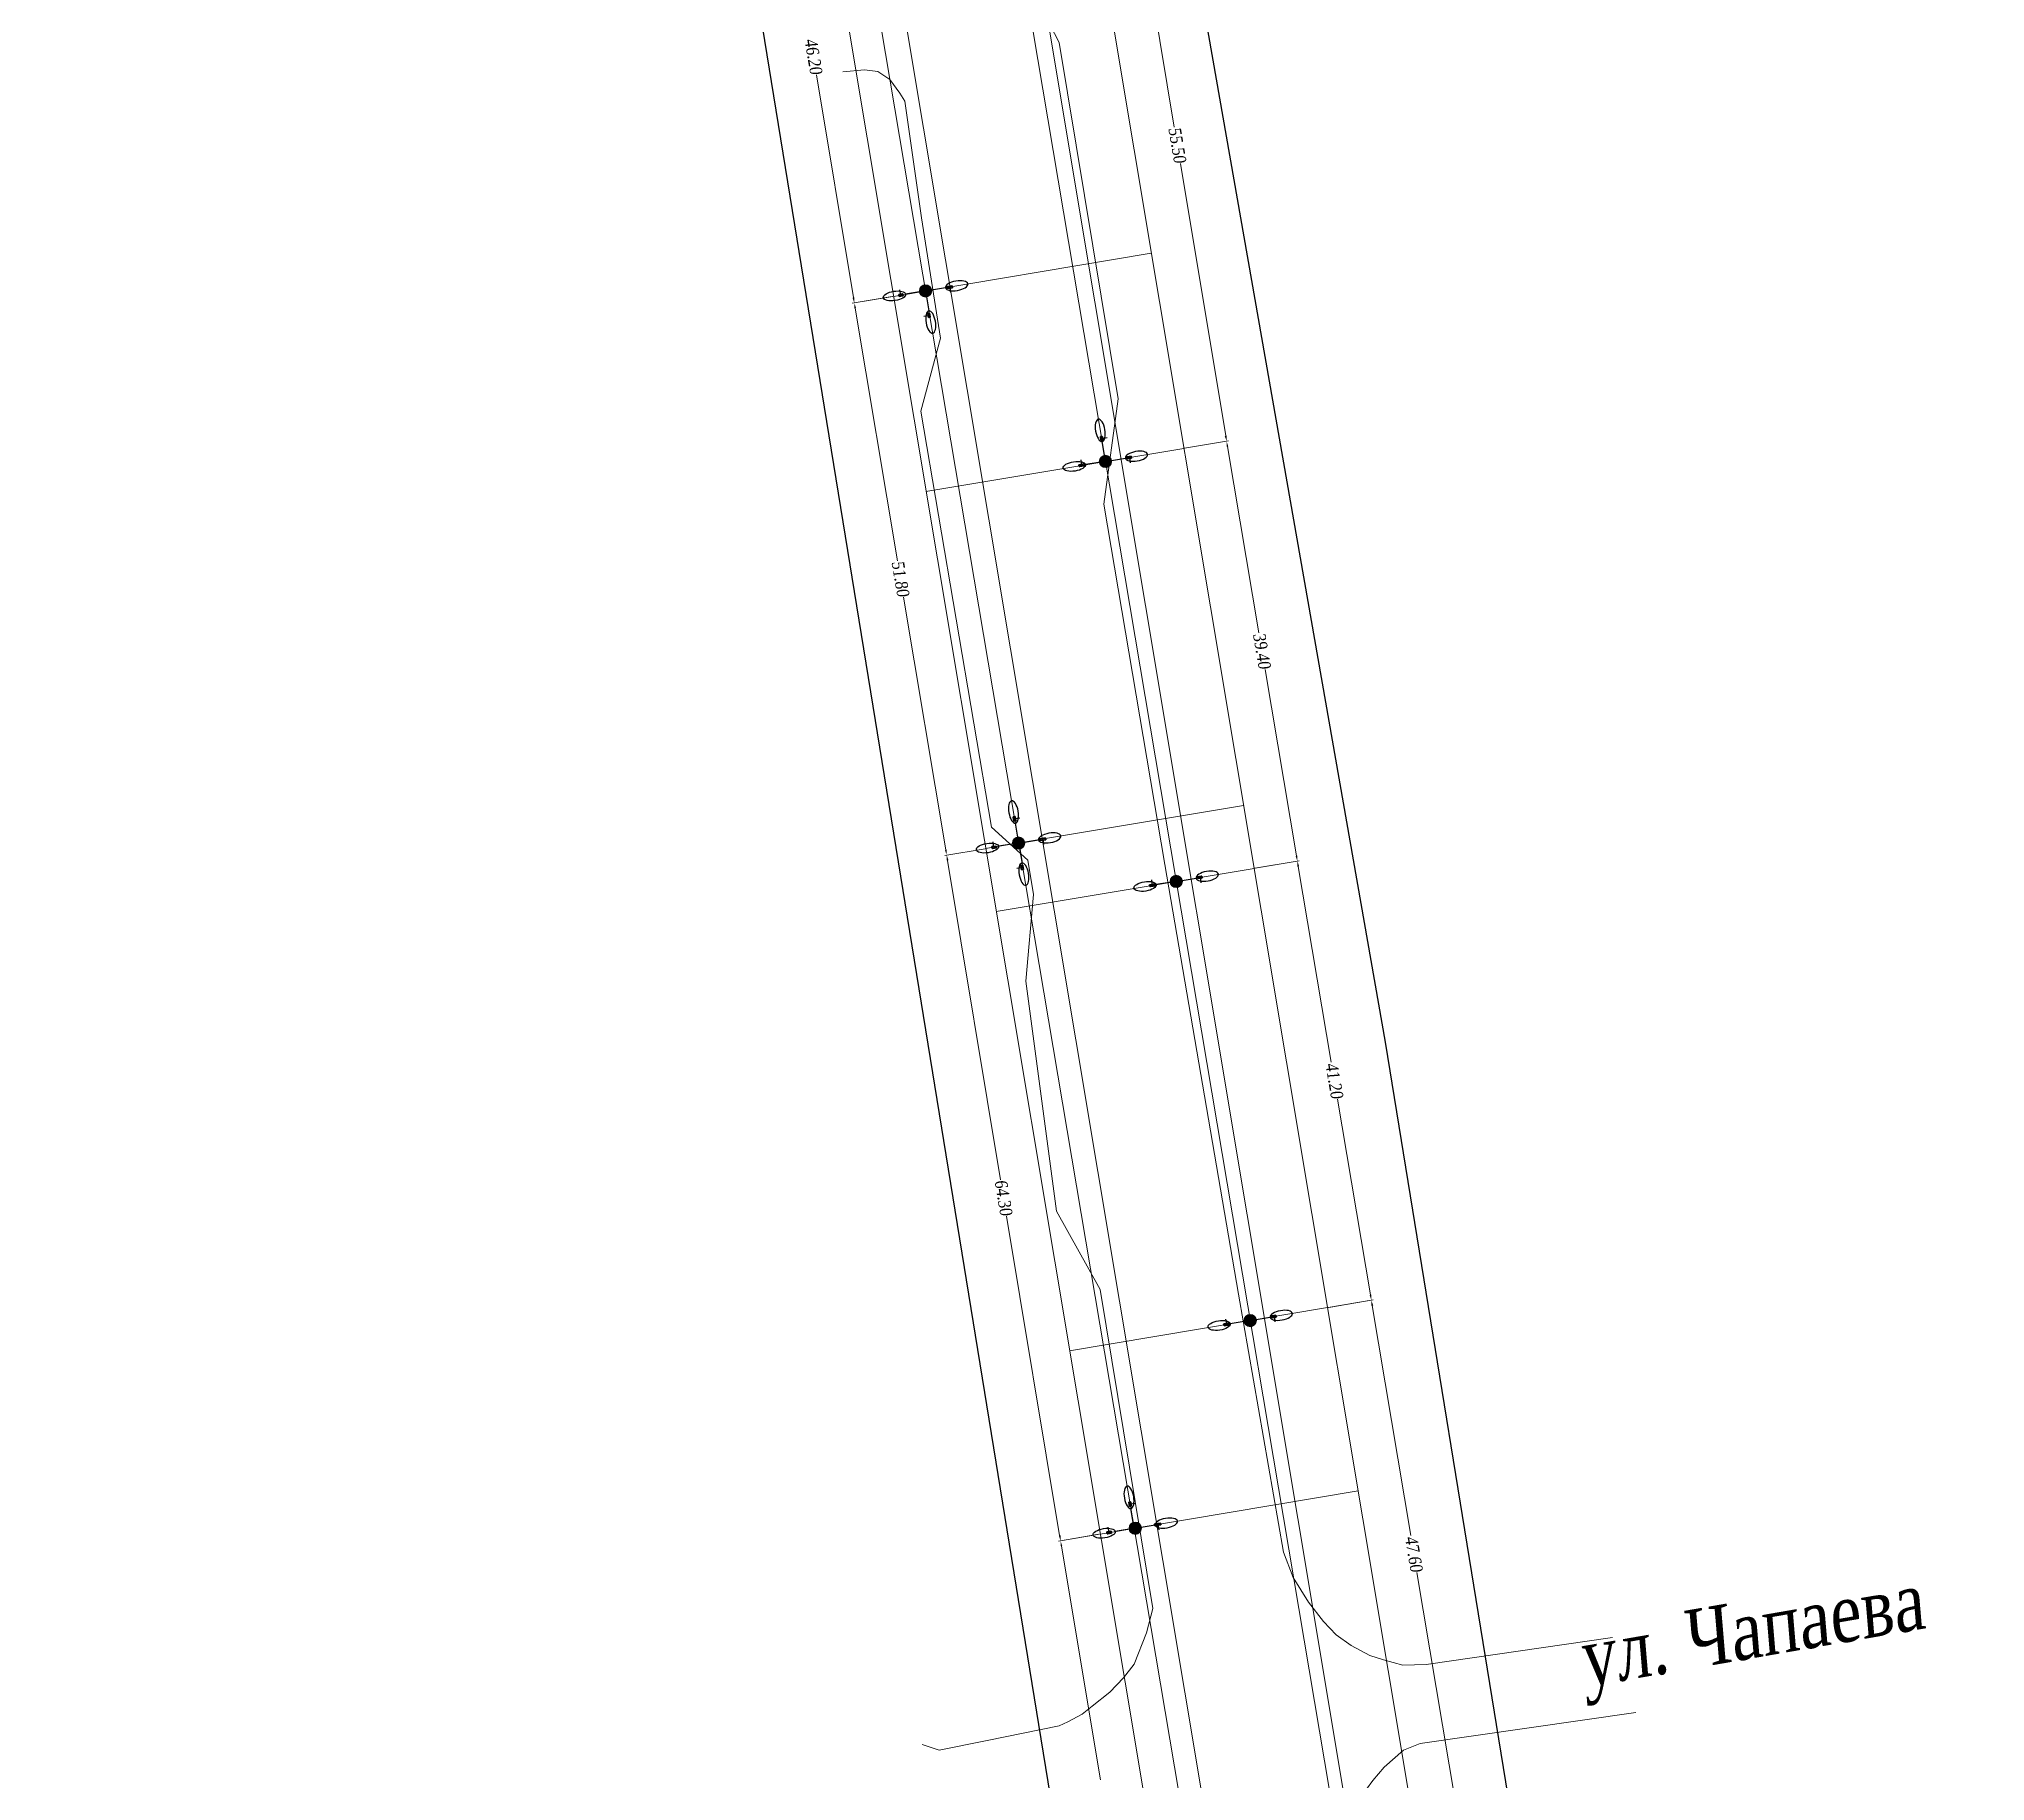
# Model space of a CAD drawing. Extents: x 2474 to 3317, y 1800 to 4862.
# Drawn here: x 2734.6 to 2914.8, y 3420.2 to 3581.3 of the extents above; entities that cross this region are included whole.
import ezdxf

# ---------------------------------------------------------------- set-up
doc = ezdxf.new("R2010")
doc.units = 0
doc.header["$MEASUREMENT"] = 0
for name, color, linetype in [('DLXLUM01', 2, 'Continuous'), ('DLXLUM02', 4, 'Continuous'), ('DLXLUM03', 3, 'Continuous'), ('DLXLUMEX', 2, 'Continuous'), ('DLXSCENE', 7, 'Continuous')]:
    doc.layers.add(name, color=color, linetype=linetype)
doc.layers.add('ОСВЕЩЕНИЕ', color=7, linetype='Continuous', lineweight=15)
doc.layers.add('ситуация', color=7, linetype='Continuous', lineweight=15)
doc.styles.add('стиль2', font='times.ttf', dxfattribs={"width": 0.85, "oblique": 5, "height": 1.15})

# ---------------------------------------------------------------- blocks, each defined once
blk = doc.blocks.new('*U58')
for p, q in [((0.24, 0.12), (-0.27, 0.04)), ((-0.27, 0.04), (0.24, 0.12)), ((-0.23, 0.05), (-0.27, 0.04)), ((-0.27, 0.04), (-0.23, 0.05)), ((-0.27, 0.04), (-0.24, -0.12)), ((-0.24, -0.12), (-0.27, 0.04)), ((0.28, 0.13), (-0.23, 0.05)), ((-0.23, 0.05), (0.28, 0.13)), ((-0.23, 0.05), (-0.21, -0.12)), ((-0.21, -0.12), (-0.23, 0.05)), ((0.24, 0.12), (0.28, 0.13)), ((0.28, 0.13), (0.24, 0.12)), ((0.27, -0.04), (0.24, 0.12)), ((0.24, 0.12), (0.27, -0.04)), ((0.31, -0.04), (0.28, 0.13)), ((0.28, 0.13), (0.31, -0.04)), ((-0.24, -0.12), (0.27, -0.04)), ((0.27, -0.04), (-0.24, -0.12)), ((-0.24, -0.12), (-0.21, -0.12)), ((-0.21, -0.12), (-0.24, -0.12)), ((-0.21, -0.12), (0.31, -0.04)), ((0.31, -0.04), (-0.21, -0.12)), ((0.27, -0.04), (0.31, -0.04)), ((0.31, -0.04), (0.27, -0.04))]:
    blk.add_line(p, q)
at = {"color": 1}
blk.add_line((0.04, 0.01), (0.12, -0.49), dxfattribs=at)
at = {"layer": 'DLXLUMEX', "color": 7}
blk.add_text('1', height=0.1, dxfattribs=at).set_placement((0, 0))
blk = doc.blocks.new('*U59')
for p, q in [((0.12, 0.11), (-0.23, 0.05)), ((-0.23, 0.05), (0.12, 0.11)), ((-0.23, 0.05), (-0.2, -0.12)), ((-0.19, 0.05), (-0.23, 0.05)), ((-0.23, 0.05), (-0.19, 0.05)), ((-0.2, -0.12), (-0.23, 0.05)), ((0.16, 0.11), (-0.19, 0.05)), ((-0.19, 0.05), (0.16, 0.11)), ((-0.19, 0.05), (-0.16, -0.11)), ((-0.16, -0.11), (-0.19, 0.05)), ((0.16, 0.11), (0.12, 0.11)), ((0.12, 0.11), (0.16, 0.11)), ((0.15, -0.06), (0.12, 0.11)), ((0.12, 0.11), (0.15, -0.06)), ((0.19, -0.05), (0.16, 0.11)), ((0.16, 0.11), (0.19, -0.05)), ((-0.2, -0.12), (0.15, -0.06)), ((0.15, -0.06), (-0.2, -0.12)), ((-0.16, -0.11), (-0.2, -0.12)), ((-0.2, -0.12), (-0.16, -0.11)), ((-0.16, -0.11), (0.19, -0.05)), ((0.19, -0.05), (-0.16, -0.11)), ((0.15, -0.06), (0.19, -0.05)), ((0.19, -0.05), (0.15, -0.06))]:
    blk.add_line(p, q)
at = {"color": 1}
blk.add_line((-0.04, -0.01), (-0.12, 0.49), dxfattribs=at)
at = {"layer": 'DLXLUMEX', "color": 7}
blk.add_text('2', height=0.1, dxfattribs=at).set_placement((0, 0))
blk = doc.blocks.new('*U60')
for p, q in [((0.05, 0.23), (-0.12, 0.2)), ((-0.12, 0.2), (0.05, 0.23)), ((-0.11, 0.16), (-0.12, 0.2)), ((-0.12, 0.2), (-0.06, -0.15)), ((-0.12, 0.2), (-0.11, 0.16)), ((-0.06, -0.15), (-0.12, 0.2)), ((0.06, 0.19), (-0.11, 0.16)), ((-0.11, 0.16), (0.06, 0.19)), ((-0.11, 0.16), (-0.06, -0.19)), ((-0.06, -0.19), (-0.11, 0.16)), ((0.06, 0.19), (0.05, 0.23)), ((0.05, 0.23), (0.06, 0.19)), ((0.11, -0.12), (0.05, 0.23)), ((0.05, 0.23), (0.11, -0.12)), ((0.11, -0.16), (0.06, 0.19)), ((0.06, 0.19), (0.11, -0.16)), ((-0.06, -0.15), (0.11, -0.12)), ((0.11, -0.12), (-0.06, -0.15)), ((-0.06, -0.15), (-0.06, -0.19)), ((-0.06, -0.19), (-0.06, -0.15)), ((-0.06, -0.19), (0.11, -0.16)), ((0.11, -0.16), (-0.06, -0.19)), ((0.11, -0.16), (0.11, -0.12)), ((0.11, -0.12), (0.11, -0.16))]:
    blk.add_line(p, q)
at = {"color": 1}
blk.add_line((-0.01, 0.04), (0.49, 0.12), dxfattribs=at)
at = {"layer": 'DLXLUMEX', "color": 7}
blk.add_text('3', height=0.1, dxfattribs=at).set_placement((0, 0))
blk = doc.blocks.new('*U61')
for p, q in [((0.16, 0.11), (-0.19, 0.06)), ((-0.19, 0.06), (0.16, 0.11)), ((-0.19, 0.06), (-0.16, -0.11)), ((-0.15, 0.06), (-0.19, 0.06)), ((-0.16, -0.11), (-0.19, 0.06)), ((-0.19, 0.06), (-0.15, 0.06)), ((0.2, 0.12), (-0.15, 0.06)), ((-0.15, 0.06), (0.2, 0.12)), ((-0.15, 0.06), (-0.12, -0.11)), ((-0.12, -0.11), (-0.15, 0.06)), ((0.16, 0.11), (0.2, 0.12)), ((0.2, 0.12), (0.16, 0.11)), ((0.19, -0.06), (0.16, 0.11)), ((0.16, 0.11), (0.19, -0.06)), ((0.23, -0.05), (0.2, 0.12)), ((0.2, 0.12), (0.23, -0.05)), ((-0.16, -0.11), (0.19, -0.06)), ((0.19, -0.06), (-0.16, -0.11)), ((-0.16, -0.11), (-0.12, -0.11)), ((-0.12, -0.11), (-0.16, -0.11)), ((-0.12, -0.11), (0.23, -0.05)), ((0.23, -0.05), (-0.12, -0.11)), ((0.19, -0.06), (0.23, -0.05)), ((0.23, -0.05), (0.19, -0.06))]:
    blk.add_line(p, q)
at = {"color": 1}
blk.add_line((0.04, 0.01), (0.12, -0.49), dxfattribs=at)
at = {"layer": 'DLXLUMEX', "color": 7}
blk.add_text('2', height=0.1, dxfattribs=at).set_placement((0, 0))
blk = doc.blocks.new('*U62')
for p, q in [((0.24, 0.13), (-0.3, 0.03)), ((-0.3, 0.03), (0.24, 0.13)), ((-0.28, 0.04), (-0.3, 0.03)), ((-0.3, 0.03), (-0.28, 0.04)), ((-0.3, 0.03), (-0.27, -0.13)), ((-0.27, -0.13), (-0.3, 0.03)), ((0.25, 0.13), (-0.28, 0.04)), ((-0.28, 0.04), (0.25, 0.13)), ((-0.28, 0.04), (-0.25, -0.13)), ((-0.25, -0.13), (-0.28, 0.04)), ((0.25, 0.13), (0.24, 0.13)), ((0.24, 0.13), (0.25, 0.13)), ((0.26, -0.04), (0.24, 0.13)), ((0.24, 0.13), (0.26, -0.04)), ((0.28, -0.04), (0.25, 0.13)), ((0.25, 0.13), (0.28, -0.04)), ((-0.27, -0.13), (0.26, -0.04)), ((0.26, -0.04), (-0.27, -0.13)), ((-0.25, -0.13), (-0.27, -0.13)), ((-0.27, -0.13), (-0.25, -0.13)), ((-0.25, -0.13), (0.28, -0.04)), ((0.28, -0.04), (-0.25, -0.13)), ((0.26, -0.04), (0.28, -0.04)), ((0.28, -0.04), (0.26, -0.04))]:
    blk.add_line(p, q)
at = {"color": 1}
blk.add_line((-0.02, 0), (-0.1, 0.49), dxfattribs=at)
at = {"layer": 'DLXLUMEX', "color": 7}
blk.add_text('1', height=0.1, dxfattribs=at).set_placement((0, 0))
blk = doc.blocks.new('*U63')
for p, q in [((0.16, 0.11), (-0.19, 0.06)), ((-0.19, 0.06), (0.16, 0.11)), ((-0.19, 0.06), (-0.16, -0.11)), ((-0.15, 0.06), (-0.19, 0.06)), ((-0.16, -0.11), (-0.19, 0.06)), ((-0.19, 0.06), (-0.15, 0.06)), ((0.2, 0.12), (-0.15, 0.06)), ((-0.15, 0.06), (0.2, 0.12)), ((-0.15, 0.06), (-0.12, -0.11)), ((-0.12, -0.11), (-0.15, 0.06)), ((0.16, 0.11), (0.2, 0.12)), ((0.2, 0.12), (0.16, 0.11)), ((0.19, -0.06), (0.16, 0.11)), ((0.16, 0.11), (0.19, -0.06)), ((0.23, -0.05), (0.2, 0.12)), ((0.2, 0.12), (0.23, -0.05)), ((-0.16, -0.11), (0.19, -0.06)), ((0.19, -0.06), (-0.16, -0.11)), ((-0.16, -0.11), (-0.12, -0.11)), ((-0.12, -0.11), (-0.16, -0.11)), ((-0.12, -0.11), (0.23, -0.05)), ((0.23, -0.05), (-0.12, -0.11)), ((0.19, -0.06), (0.23, -0.05)), ((0.23, -0.05), (0.19, -0.06))]:
    blk.add_line(p, q)
at = {"color": 1}
blk.add_line((0.04, 0.01), (0.12, -0.49), dxfattribs=at)
at = {"layer": 'DLXLUMEX', "color": 7}
blk.add_text('2', height=0.1, dxfattribs=at).set_placement((0, 0))
blk = doc.blocks.new('*U64')
for p, q in [((0.2, 0.12), (-0.31, 0.03)), ((-0.31, 0.03), (0.2, 0.12)), ((-0.27, 0.04), (-0.31, 0.03)), ((-0.31, 0.03), (-0.27, 0.04)), ((-0.31, 0.03), (-0.28, -0.13)), ((-0.28, -0.13), (-0.31, 0.03)), ((0.24, 0.13), (-0.27, 0.04)), ((-0.27, 0.04), (0.24, 0.13)), ((-0.27, 0.04), (-0.24, -0.13)), ((-0.24, -0.13), (-0.27, 0.04)), ((0.24, 0.13), (0.2, 0.12)), ((0.2, 0.12), (0.24, 0.13)), ((0.23, -0.05), (0.2, 0.12)), ((0.2, 0.12), (0.23, -0.05)), ((0.27, -0.04), (0.24, 0.13)), ((0.24, 0.13), (0.27, -0.04)), ((-0.28, -0.13), (0.23, -0.05)), ((0.23, -0.05), (-0.28, -0.13)), ((-0.24, -0.13), (-0.28, -0.13)), ((-0.28, -0.13), (-0.24, -0.13)), ((-0.24, -0.13), (0.27, -0.04)), ((0.27, -0.04), (-0.24, -0.13)), ((0.23, -0.05), (0.27, -0.04)), ((0.27, -0.04), (0.23, -0.05))]:
    blk.add_line(p, q)
at = {"color": 1}
blk.add_line((-0.04, -0.01), (-0.12, 0.49), dxfattribs=at)
at = {"layer": 'DLXLUMEX', "color": 7}
blk.add_text('1', height=0.1, dxfattribs=at).set_placement((0, 0))
blk = doc.blocks.new('*U65')
for p, q in [((0.24, 0.12), (-0.27, 0.04)), ((-0.27, 0.04), (0.24, 0.12)), ((-0.23, 0.05), (-0.27, 0.04)), ((-0.27, 0.04), (-0.23, 0.05)), ((-0.27, 0.04), (-0.24, -0.12)), ((-0.24, -0.12), (-0.27, 0.04)), ((0.28, 0.13), (-0.23, 0.05)), ((-0.23, 0.05), (0.28, 0.13)), ((-0.23, 0.05), (-0.21, -0.12)), ((-0.21, -0.12), (-0.23, 0.05)), ((0.24, 0.12), (0.28, 0.13)), ((0.28, 0.13), (0.24, 0.12)), ((0.27, -0.04), (0.24, 0.12)), ((0.24, 0.12), (0.27, -0.04)), ((0.31, -0.04), (0.28, 0.13)), ((0.28, 0.13), (0.31, -0.04)), ((-0.24, -0.12), (0.27, -0.04)), ((0.27, -0.04), (-0.24, -0.12)), ((-0.24, -0.12), (-0.21, -0.12)), ((-0.21, -0.12), (-0.24, -0.12)), ((-0.21, -0.12), (0.31, -0.04)), ((0.31, -0.04), (-0.21, -0.12)), ((0.27, -0.04), (0.31, -0.04)), ((0.31, -0.04), (0.27, -0.04))]:
    blk.add_line(p, q)
at = {"color": 1}
blk.add_line((0.04, 0.01), (0.12, -0.49), dxfattribs=at)
at = {"layer": 'DLXLUMEX', "color": 7}
blk.add_text('1', height=0.1, dxfattribs=at).set_placement((0, 0))
blk = doc.blocks.new('*U66')
for p, q in [((0.12, 0.11), (-0.23, 0.05)), ((-0.23, 0.05), (0.12, 0.11)), ((-0.23, 0.05), (-0.2, -0.12)), ((-0.19, 0.05), (-0.23, 0.05)), ((-0.23, 0.05), (-0.19, 0.05)), ((-0.2, -0.12), (-0.23, 0.05)), ((0.16, 0.11), (-0.19, 0.05)), ((-0.19, 0.05), (0.16, 0.11)), ((-0.19, 0.05), (-0.16, -0.11)), ((-0.16, -0.11), (-0.19, 0.05)), ((0.16, 0.11), (0.12, 0.11)), ((0.12, 0.11), (0.16, 0.11)), ((0.15, -0.06), (0.12, 0.11)), ((0.12, 0.11), (0.15, -0.06)), ((0.19, -0.05), (0.16, 0.11)), ((0.16, 0.11), (0.19, -0.05)), ((-0.2, -0.12), (0.15, -0.06)), ((0.15, -0.06), (-0.2, -0.12)), ((-0.16, -0.11), (-0.2, -0.12)), ((-0.2, -0.12), (-0.16, -0.11)), ((-0.16, -0.11), (0.19, -0.05)), ((0.19, -0.05), (-0.16, -0.11)), ((0.15, -0.06), (0.19, -0.05)), ((0.19, -0.05), (0.15, -0.06))]:
    blk.add_line(p, q)
at = {"color": 1}
blk.add_line((-0.04, -0.01), (-0.12, 0.49), dxfattribs=at)
at = {"layer": 'DLXLUMEX', "color": 7}
blk.add_text('2', height=0.1, dxfattribs=at).set_placement((0, 0))
blk = doc.blocks.new('*U68')
for p, q in [((0.05, 0.23), (-0.12, 0.2)), ((-0.12, 0.2), (0.05, 0.23)), ((-0.11, 0.16), (-0.12, 0.2)), ((-0.12, 0.2), (-0.06, -0.15)), ((-0.12, 0.2), (-0.11, 0.16)), ((-0.06, -0.15), (-0.12, 0.2)), ((0.06, 0.19), (-0.11, 0.16)), ((-0.11, 0.16), (0.06, 0.19)), ((-0.11, 0.16), (-0.06, -0.19)), ((-0.06, -0.19), (-0.11, 0.16)), ((0.06, 0.19), (0.05, 0.23)), ((0.11, -0.12), (0.05, 0.23)), ((0.05, 0.23), (0.06, 0.19)), ((0.05, 0.23), (0.11, -0.12)), ((0.11, -0.16), (0.06, 0.19)), ((0.06, 0.19), (0.11, -0.16)), ((-0.06, -0.15), (0.11, -0.12)), ((0.11, -0.12), (-0.06, -0.15)), ((-0.06, -0.15), (-0.06, -0.19)), ((-0.06, -0.19), (-0.06, -0.15)), ((-0.06, -0.19), (0.11, -0.16)), ((0.11, -0.16), (-0.06, -0.19)), ((0.11, -0.16), (0.11, -0.12)), ((0.11, -0.12), (0.11, -0.16))]:
    blk.add_line(p, q)
at = {"color": 1}
blk.add_line((-0.01, 0.04), (0.49, 0.12), dxfattribs=at)
at = {"layer": 'DLXLUMEX', "color": 7}
blk.add_text('3', height=0.1, dxfattribs=at).set_placement((0, 0))
blk = doc.blocks.new('*U69')
for p, q in [((0.06, 0.19), (-0.11, 0.16)), ((-0.11, 0.16), (0.06, 0.19)), ((-0.11, 0.16), (-0.06, -0.19)), ((-0.06, -0.19), (-0.11, 0.16)), ((-0.11, 0.16), (-0.11, 0.12)), ((-0.11, 0.12), (-0.11, 0.16)), ((0.06, 0.15), (-0.11, 0.12)), ((-0.11, 0.12), (0.06, 0.15)), ((-0.11, 0.12), (-0.05, -0.23)), ((-0.05, -0.23), (-0.11, 0.12)), ((0.11, -0.16), (0.06, 0.19)), ((0.06, 0.15), (0.06, 0.19)), ((0.06, 0.19), (0.11, -0.16)), ((0.06, 0.19), (0.06, 0.15)), ((0.12, -0.2), (0.06, 0.15)), ((0.06, 0.15), (0.12, -0.2)), ((-0.06, -0.19), (0.11, -0.16)), ((0.11, -0.16), (-0.06, -0.19)), ((-0.06, -0.19), (-0.05, -0.23)), ((-0.05, -0.23), (-0.06, -0.19)), ((-0.05, -0.23), (0.12, -0.2)), ((0.12, -0.2), (-0.05, -0.23)), ((0.11, -0.16), (0.12, -0.2)), ((0.12, -0.2), (0.11, -0.16))]:
    blk.add_line(p, q)
at = {"color": 1}
blk.add_line((0.01, -0.04), (-0.49, -0.12), dxfattribs=at)
at = {"layer": 'DLXLUMEX', "color": 7}
blk.add_text('3', height=0.1, dxfattribs=at).set_placement((0, 0))
blk = doc.blocks.new('*U70')
for p, q in [((0.16, 0.11), (-0.19, 0.06)), ((-0.19, 0.06), (0.16, 0.11)), ((-0.19, 0.06), (-0.16, -0.11)), ((-0.15, 0.06), (-0.19, 0.06)), ((-0.16, -0.11), (-0.19, 0.06)), ((-0.19, 0.06), (-0.15, 0.06)), ((0.2, 0.12), (-0.15, 0.06)), ((-0.15, 0.06), (0.2, 0.12)), ((-0.15, 0.06), (-0.12, -0.11)), ((-0.12, -0.11), (-0.15, 0.06)), ((0.16, 0.11), (0.2, 0.12)), ((0.2, 0.12), (0.16, 0.11)), ((0.19, -0.06), (0.16, 0.11)), ((0.16, 0.11), (0.19, -0.06)), ((0.23, -0.05), (0.2, 0.12)), ((0.2, 0.12), (0.23, -0.05)), ((-0.16, -0.11), (0.19, -0.06)), ((0.19, -0.06), (-0.16, -0.11)), ((-0.16, -0.11), (-0.12, -0.11)), ((-0.12, -0.11), (-0.16, -0.11)), ((-0.12, -0.11), (0.23, -0.05)), ((0.23, -0.05), (-0.12, -0.11)), ((0.19, -0.06), (0.23, -0.05)), ((0.23, -0.05), (0.19, -0.06))]:
    blk.add_line(p, q)
at = {"color": 1}
blk.add_line((0.04, 0.01), (0.12, -0.49), dxfattribs=at)
at = {"layer": 'DLXLUMEX', "color": 7}
blk.add_text('2', height=0.1, dxfattribs=at).set_placement((0, 0))
blk = doc.blocks.new('*U71')
for p, q in [((0.2, 0.12), (-0.31, 0.03)), ((-0.31, 0.03), (0.2, 0.12)), ((-0.27, 0.04), (-0.31, 0.03)), ((-0.31, 0.03), (-0.27, 0.04)), ((-0.31, 0.03), (-0.28, -0.13)), ((-0.28, -0.13), (-0.31, 0.03)), ((0.24, 0.13), (-0.27, 0.04)), ((-0.27, 0.04), (0.24, 0.13)), ((-0.27, 0.04), (-0.24, -0.13)), ((-0.24, -0.13), (-0.27, 0.04)), ((0.24, 0.13), (0.2, 0.12)), ((0.2, 0.12), (0.24, 0.13)), ((0.23, -0.05), (0.2, 0.12)), ((0.2, 0.12), (0.23, -0.05)), ((0.27, -0.04), (0.24, 0.13)), ((0.24, 0.13), (0.27, -0.04)), ((-0.28, -0.13), (0.23, -0.05)), ((0.23, -0.05), (-0.28, -0.13)), ((-0.24, -0.13), (-0.28, -0.13)), ((-0.28, -0.13), (-0.24, -0.13)), ((-0.24, -0.13), (0.27, -0.04)), ((0.27, -0.04), (-0.24, -0.13)), ((0.23, -0.05), (0.27, -0.04)), ((0.27, -0.04), (0.23, -0.05))]:
    blk.add_line(p, q)
at = {"color": 1}
blk.add_line((-0.04, -0.01), (-0.12, 0.49), dxfattribs=at)
at = {"layer": 'DLXLUMEX', "color": 7}
blk.add_text('1', height=0.1, dxfattribs=at).set_placement((0, 0))
blk = doc.blocks.new('*U72')
for p, q in [((0.05, 0.23), (-0.12, 0.2)), ((-0.12, 0.2), (0.05, 0.23)), ((-0.11, 0.16), (-0.12, 0.2)), ((-0.12, 0.2), (-0.06, -0.15)), ((-0.12, 0.2), (-0.11, 0.16)), ((-0.06, -0.15), (-0.12, 0.2)), ((0.06, 0.19), (-0.11, 0.16)), ((-0.11, 0.16), (0.06, 0.19)), ((-0.11, 0.16), (-0.06, -0.19)), ((-0.06, -0.19), (-0.11, 0.16)), ((0.06, 0.19), (0.05, 0.23)), ((0.1, -0.13), (0.05, 0.23)), ((0.05, 0.23), (0.06, 0.19)), ((0.05, 0.23), (0.1, -0.13)), ((0.11, -0.16), (0.06, 0.19)), ((0.06, 0.19), (0.11, -0.16)), ((-0.06, -0.15), (0.1, -0.13)), ((0.1, -0.13), (-0.06, -0.15)), ((-0.06, -0.15), (-0.06, -0.19)), ((-0.06, -0.19), (-0.06, -0.15)), ((-0.06, -0.19), (0.11, -0.16)), ((0.11, -0.16), (-0.06, -0.19)), ((0.11, -0.16), (0.1, -0.13)), ((0.1, -0.13), (0.11, -0.16))]:
    blk.add_line(p, q)
at = {"color": 1}
blk.add_line((-0.01, 0.04), (0.49, 0.11), dxfattribs=at)
at = {"layer": 'DLXLUMEX', "color": 7}
blk.add_text('3', height=0.1, dxfattribs=at).set_placement((0, 0))
blk = doc.blocks.new('*U73')
for p, q in [((0.24, 0.12), (-0.27, 0.04)), ((-0.27, 0.04), (0.24, 0.12)), ((-0.23, 0.05), (-0.27, 0.04)), ((-0.27, 0.04), (-0.23, 0.05)), ((-0.27, 0.04), (-0.24, -0.12)), ((-0.24, -0.12), (-0.27, 0.04)), ((0.28, 0.13), (-0.23, 0.05)), ((-0.23, 0.05), (0.28, 0.13)), ((-0.23, 0.05), (-0.21, -0.12)), ((-0.21, -0.12), (-0.23, 0.05)), ((0.24, 0.12), (0.28, 0.13)), ((0.28, 0.13), (0.24, 0.12)), ((0.27, -0.04), (0.24, 0.12)), ((0.24, 0.12), (0.27, -0.04)), ((0.31, -0.04), (0.28, 0.13)), ((0.28, 0.13), (0.31, -0.04)), ((-0.24, -0.12), (0.27, -0.04)), ((0.27, -0.04), (-0.24, -0.12)), ((-0.24, -0.12), (-0.21, -0.12)), ((-0.21, -0.12), (-0.24, -0.12)), ((-0.21, -0.12), (0.31, -0.04)), ((0.31, -0.04), (-0.21, -0.12)), ((0.27, -0.04), (0.31, -0.04)), ((0.31, -0.04), (0.27, -0.04))]:
    blk.add_line(p, q)
at = {"color": 1}
blk.add_line((0.04, 0.01), (0.12, -0.49), dxfattribs=at)
at = {"layer": 'DLXLUMEX', "color": 7}
blk.add_text('1', height=0.1, dxfattribs=at).set_placement((0, 0))
blk = doc.blocks.new('*U74')
for p, q in [((0.12, 0.11), (-0.23, 0.05)), ((-0.23, 0.05), (0.12, 0.11)), ((-0.23, 0.05), (-0.2, -0.12)), ((-0.19, 0.05), (-0.23, 0.05)), ((-0.23, 0.05), (-0.19, 0.05)), ((-0.2, -0.12), (-0.23, 0.05)), ((0.16, 0.11), (-0.19, 0.05)), ((-0.19, 0.05), (0.16, 0.11)), ((-0.19, 0.05), (-0.16, -0.11)), ((-0.16, -0.11), (-0.19, 0.05)), ((0.16, 0.11), (0.12, 0.11)), ((0.12, 0.11), (0.16, 0.11)), ((0.15, -0.06), (0.12, 0.11)), ((0.12, 0.11), (0.15, -0.06)), ((0.19, -0.05), (0.16, 0.11)), ((0.16, 0.11), (0.19, -0.05)), ((-0.2, -0.12), (0.15, -0.06)), ((0.15, -0.06), (-0.2, -0.12)), ((-0.16, -0.11), (-0.2, -0.12)), ((-0.2, -0.12), (-0.16, -0.11)), ((-0.16, -0.11), (0.19, -0.05)), ((0.19, -0.05), (-0.16, -0.11)), ((0.15, -0.06), (0.19, -0.05)), ((0.19, -0.05), (0.15, -0.06))]:
    blk.add_line(p, q)
at = {"color": 1}
blk.add_line((-0.04, -0.01), (-0.12, 0.49), dxfattribs=at)
at = {"layer": 'DLXLUMEX', "color": 7}
blk.add_text('2', height=0.1, dxfattribs=at).set_placement((0, 0))
blk = doc.blocks.new('*U75')
for p, q in [((0.06, 0.19), (-0.11, 0.16)), ((-0.11, 0.16), (0.06, 0.19)), ((-0.11, 0.16), (-0.06, -0.19)), ((-0.06, -0.19), (-0.11, 0.16)), ((-0.11, 0.16), (-0.11, 0.12)), ((-0.11, 0.12), (-0.11, 0.16)), ((0.06, 0.15), (-0.11, 0.12)), ((-0.11, 0.12), (0.06, 0.15)), ((-0.11, 0.12), (-0.05, -0.23)), ((-0.05, -0.23), (-0.11, 0.12)), ((0.11, -0.16), (0.06, 0.19)), ((0.06, 0.15), (0.06, 0.19)), ((0.06, 0.19), (0.11, -0.16)), ((0.06, 0.19), (0.06, 0.15)), ((0.12, -0.2), (0.06, 0.15)), ((0.06, 0.15), (0.12, -0.2)), ((-0.06, -0.19), (0.11, -0.16)), ((0.11, -0.16), (-0.06, -0.19)), ((-0.06, -0.19), (-0.05, -0.23)), ((-0.05, -0.23), (-0.06, -0.19)), ((-0.05, -0.23), (0.12, -0.2)), ((0.12, -0.2), (-0.05, -0.23)), ((0.11, -0.16), (0.12, -0.2)), ((0.12, -0.2), (0.11, -0.16))]:
    blk.add_line(p, q)
at = {"color": 1}
blk.add_line((0.01, -0.04), (-0.49, -0.12), dxfattribs=at)
at = {"layer": 'DLXLUMEX', "color": 7}
blk.add_text('3', height=0.1, dxfattribs=at).set_placement((0, 0))
blk = doc.blocks.new('*U218')
for p, q in [((2737.83, 3974.08), (2815.85, 3494.78)), ((2859.28, 3488.5), (2774.77, 3969.76)), ((2815.85, 3494.78), (2900.78, 2973.1)), ((2956.76, 2889.13), (2859.28, 3488.5))]:
    blk.add_line(p, q)

msp = doc.modelspace()

# ---------------------------------------------------------------- hatches: boundary and pattern name
at = {"layer": 'ОСВЕЩЕНИЕ', "linetype": 'Continuous', "lineweight": 18}
h = msp.add_hatch(color=7, dxfattribs=at)
edge = h.paths.add_edge_path()
edge.add_arc((2816.7, 3558.01), 0.572, 0, 360)
h = msp.add_hatch(color=7, dxfattribs=at)
edge = h.paths.add_edge_path()
edge.add_arc((2833.35, 3542.24), 0.572, 0, 360)
h = msp.add_hatch(color=7, dxfattribs=at)
edge = h.paths.add_edge_path()
edge.add_arc((2825.31, 3506.93), 0.572, 0, 360)
h = msp.add_hatch(color=7, dxfattribs=at)
edge = h.paths.add_edge_path()
edge.add_arc((2839.9, 3503.38), 0.572, 0, 360)
h = msp.add_hatch(color=7, dxfattribs=at)
edge = h.paths.add_edge_path()
edge.add_arc((2846.75, 3462.76), 0.572, 0, 360)
h = msp.add_hatch(color=7, dxfattribs=at)
edge = h.paths.add_edge_path()
edge.add_arc((2836.11, 3443.54), 0.572, 0, 360)

# ---------------------------------------------------------------- linework, layer by layer
at = {"layer": 'ОСВЕЩЕНИЕ', "color": 1, "linetype": 'Continuous'}
for p, q in [((2909.49, 3090.9), (2759.83, 3978.08)), ((2893.6, 3102.14), (2746.22, 3975.81))]:
    msp.add_line(p, q, dxfattribs=at)
at = {"layer": 'ОСВЕЩЕНИЕ', "color": 7, "linetype": 'Continuous', "lineweight": 18}
for centre in [(2816.7, 3558.01), (2816.7, 3558.01), (2833.35, 3542.24), (2833.35, 3542.24), (2825.31, 3506.93), (2825.31, 3506.93), (2839.9, 3503.38), (2839.9, 3503.38), (2846.75, 3462.76), (2846.75, 3462.76), (2836.11, 3443.54), (2836.11, 3443.54)]:
    msp.add_circle(centre, 0.572, dxfattribs=at)
at = {"layer": 'ситуация', "color": 4}
for p, q in [((3098.64, 1851.95), (2595.93, 4861.51)), ((3098.64, 1851.95), (2595.93, 4861.51)), ((3104.02, 1851.95), (2601.35, 4861.27)), ((3115.86, 1859.76), (2614.6, 4860.67)), ((3115.86, 1859.76), (2614.6, 4860.67)), ((3123.17, 1851.95), (2620.65, 4860.4)), ((3123.17, 1851.95), (2620.65, 4860.4)), ((2813.72, 3557.51), (2837.59, 3561.5)), ((2816.74, 3539.46), (2840.61, 3543.45)), ((2822.26, 3506.42), (2846.13, 3510.41)), ((2823.23, 3500.6), (2847.1, 3504.59)), ((2830.02, 3459.96), (2853.89, 3463.95)), ((2832.87, 3443), (2856.74, 3446.99))]:
    msp.add_line(p, q, dxfattribs=at)
at = {"layer": 'ситуация'}
for p, q in [((2835.52, 3598.36), (2839.72, 3573.16)), ((2810.02, 3557.4), (2806.61, 3578)), ((2844.48, 3544.6), (2840.28, 3569.8)), ((2813.66, 3557.5), (2809.92, 3556.88)), ((2813.6, 3557.49), (2809.92, 3556.88)), ((2810.18, 3556.41), (2814.1, 3533.04)), ((2840.67, 3543.46), (2844.74, 3544.15)), ((2840.67, 3543.46), (2844.74, 3544.14)), ((2844.64, 3543.62), (2847.55, 3526.38)), ((2818.58, 3506.31), (2814.66, 3529.68)), ((2851.03, 3505.76), (2848.12, 3523)), ((2822.22, 3506.41), (2818.48, 3505.79)), ((2822.22, 3506.41), (2818.48, 3505.79)), ((2818.74, 3505.33), (2823.64, 3475.79)), ((2847.16, 3504.6), (2851.29, 3505.29)), ((2847.22, 3504.61), (2851.29, 3505.29)), ((2851.19, 3504.77), (2854.25, 3486.65)), ((2857.88, 3465.13), (2854.82, 3483.25)), ((2829.11, 3442.88), (2824.2, 3472.42)), ((2853.95, 3463.96), (2858.14, 3464.66)), ((2854.01, 3463.97), (2858.14, 3464.67)), ((2858.04, 3464.14), (2861.61, 3442.86)), ((2832.81, 3442.99), (2829.01, 3442.36)), ((2832.75, 3442.98), (2829.01, 3442.36)), ((2829.27, 3441.89), (2832.88, 3420.27)), ((2865.74, 3418.18), (2862.18, 3439.46))]:
    msp.add_line(p, q, dxfattribs=at)
at = {"layer": 'ситуация', "linetype": 'Continuous', "lineweight": 18}
for p, q in [((2824.41, 3590.05), (2829.06, 3581)), ((2829.06, 3581), (2834.53, 3548.04)), ((2809.03, 3578.29), (2811.04, 3578.46)), ((2811.04, 3578.46), (2812.27, 3578.3)), ((2812.27, 3578.3), (2813.38, 3577.56)), ((2813.38, 3577.56), (2814.32, 3576.32)), ((2814.32, 3576.32), (2814.79, 3575.57)), ((2814.79, 3575.57), (2816.32, 3564.77)), ((2816.32, 3564.77), (2818.07, 3553.64)), ((2818.07, 3553.64), (2816.26, 3546.89)), ((2816.26, 3546.89), (2822.79, 3508.41)), ((2834.53, 3548.04), (2833.21, 3538.27)), ((2833.21, 3538.27), (2838.84, 3504.96)), ((2822.79, 3508.41), (2826.15, 3505.35)), ((2826.15, 3505.35), (2826.69, 3502.16)), ((2838.84, 3504.96), (2845.66, 3465.19)), ((2826.69, 3502.16), (2825.98, 3494.14)), ((2825.98, 3494.14), (2828.81, 3472.89)), ((2828.81, 3472.89), (2832.85, 3465.62)), ((2832.85, 3465.62), (2837.74, 3436.11)), ((2845.66, 3465.19), (2849.83, 3441.34)), ((2849.83, 3441.34), (2850.72, 3438.98)), ((2850.72, 3438.98), (2852.15, 3436.7)), ((2852.15, 3436.7), (2853.54, 3434.91)), ((2837.74, 3436.11), (2837.15, 3433.86)), ((2853.54, 3434.91), (2854.7, 3433.68)), ((2837.15, 3433.86), (2836.01, 3430.97)), ((2854.7, 3433.68), (2856.09, 3432.68)), ((2863.02, 3430.95), (2880.27, 3433.45)), ((2856.09, 3432.68), (2857.83, 3431.78)), ((2857.83, 3431.78), (2859.07, 3431.38)), ((2859.07, 3431.38), (2860.87, 3430.87)), ((2835.01, 3429.69), (2833.75, 3428.39)), ((2836.01, 3430.97), (2835.01, 3429.69)), ((2860.87, 3430.87), (2863.02, 3430.95)), ((2833.75, 3428.39), (2832.11, 3427.08)), ((2831.2, 3426.35), (2829.88, 3425.63)), ((2832.11, 3427.08), (2831.2, 3426.35)), ((2882.43, 3426.51), (2862.47, 3423.64)), ((2829.06, 3425.25), (2822.41, 3423.92)), ((2829.88, 3425.63), (2829.06, 3425.25)), ((2817.97, 3423.02), (2816.38, 3423.53)), ((2822.41, 3423.92), (2817.97, 3423.02)), ((2860.92, 3423.02), (2859.13, 3421.45)), ((2862.47, 3423.64), (2860.92, 3423.02)), ((2859.13, 3421.45), (2858.08, 3420.19)), ((2858.08, 3420.19), (2856.93, 3418.59))]:
    msp.add_line(p, q, dxfattribs=at)
at = {"layer": 'ситуация', "color": 0, "lineweight": 25}
for p, q in [((2816.7, 3558.01), (2814.85, 3557.71)), ((2816.7, 3558.01), (2818.55, 3558.32)), ((2816.7, 3558.01), (2817.01, 3556.16)), ((2833.36, 3542.24), (2833.05, 3544.09)), ((2833.35, 3542.24), (2831.49, 3541.94)), ((2833.35, 3542.24), (2835.2, 3542.55)), ((2825.32, 3506.93), (2825.01, 3508.78)), ((2825.31, 3506.93), (2823.46, 3506.63)), ((2825.31, 3506.93), (2827.16, 3507.24)), ((2825.32, 3506.93), (2825.63, 3505.08)), ((2839.9, 3503.38), (2838.04, 3503.09)), ((2839.9, 3503.38), (2841.74, 3503.69)), ((2846.75, 3462.76), (2844.9, 3462.46)), ((2846.75, 3462.76), (2848.6, 3463.07)), ((2836.01, 3443.53), (2835.7, 3445.38)), ((2836.11, 3443.54), (2837.96, 3443.85)), ((2836.11, 3443.54), (2834.26, 3443.25))]:
    msp.add_line(p, q, dxfattribs=at)
for centre in [(2813.82, 3557.55), (2830.47, 3541.78), (2822.43, 3506.47), (2837.02, 3502.92), (2843.87, 3462.3), (2833.23, 3443.08)]:
    msp.add_ellipse(centre, major_axis=(-1.03, -0.16), ratio=0.418921, dxfattribs=at)
at = {"layer": 'ситуация', "color": 0, "lineweight": 25, "extrusion": (0, 0, -1)}
for centre, major_axis in [((2819.58, 3558.49), (1.03, 0.18)), ((2817.18, 3555.13), (0.18, -1.03)), ((2832.87, 3545.11), (-0.18, 1.03)), ((2836.22, 3542.72), (1.03, 0.18)), ((2824.84, 3509.81), (-0.18, 1.03)), ((2828.19, 3507.41), (1.03, 0.18)), ((2825.8, 3504.06), (0.18, -1.03)), ((2842.77, 3503.87), (1.03, 0.18)), ((2849.62, 3463.24), (1.03, 0.18)), ((2835.53, 3446.4), (-0.18, 1.03)), ((2838.98, 3444.02), (1.03, 0.18))]:
    msp.add_ellipse(centre, major_axis=major_axis, ratio=0.418921, dxfattribs=at)
at = {"layer": 'ситуация'}
for points in [[(2810.1, 3557.42), (2809.94, 3557.39), (2810.1, 3556.91)], [(2810.27, 3556.43), (2810.1, 3556.4), (2810.1, 3556.91)], [(2844.56, 3544.61), (2844.39, 3544.59), (2844.56, 3544.11)], [(2844.72, 3543.64), (2844.56, 3543.61), (2844.56, 3544.12)], [(2818.66, 3506.32), (2818.49, 3506.3), (2818.66, 3505.82)], [(2818.82, 3505.34), (2818.66, 3505.32), (2818.66, 3505.82)], [(2851.11, 3505.77), (2850.95, 3505.74), (2851.11, 3505.26)], [(2851.28, 3504.78), (2851.11, 3504.76), (2851.11, 3505.26)], [(2857.96, 3465.14), (2857.8, 3465.12), (2857.96, 3464.64)], [(2858.13, 3464.15), (2857.96, 3464.13), (2857.96, 3464.63)], [(2829.19, 3442.9), (2829.03, 3442.87), (2829.19, 3442.39)], [(2829.35, 3441.91), (2829.19, 3441.88), (2829.19, 3442.39)]]:
    msp.add_solid(points, dxfattribs=at)

# ---------------------------------------------------------------- block references
at = {"layer": 'DLXLUM01'}
for name, p in [('*U73', (2818.89, 3558.35)), ('*U71', (2831.21, 3541.89)), ('*U65', (2827.51, 3507.28)), ('*U64', (2837.75, 3503.03)), ('*U62', (2844.6, 3462.41)), ('*U58', (2838.16, 3443.89))]:
    msp.add_blockref(name, p, dxfattribs=at)
at = {"layer": 'DLXLUM02'}
for name, p in [('*U74', (2814.45, 3557.63)), ('*U70', (2835.52, 3542.6)), ('*U66', (2823.07, 3506.55)), ('*U63', (2842.06, 3503.75)), ('*U61', (2848.91, 3463.12)), ('*U59', (2833.72, 3443.15))]:
    msp.add_blockref(name, p, dxfattribs=at)
at = {"layer": 'DLXLUM03'}
for name, p in [('*U75', (2817.02, 3555.78)), ('*U72', (2833.01, 3544.33)), ('*U68', (2824.93, 3509.15)), ('*U69', (2825.63, 3504.7)), ('*U60', (2835.63, 3445.75))]:
    msp.add_blockref(name, p, dxfattribs=at)
at = {"layer": 'DLXSCENE'}
msp.add_blockref('*U218', (0, 0), dxfattribs=at)

# ---------------------------------------------------------------- texts
at = {"layer": 'ситуация', "style": 'стиль2', "oblique": 5, "width": 0.85}
for s, rotation, p in [('46.20', 279.4055, (2805.5, 3581.25)), ('55.50', 279.4583, (2839.17, 3573.05)), ('51.80', 279.5094, (2813.55, 3532.93)), ('39.40', 279.5739, (2847, 3526.25)), ('41.20', 279.5699, (2853.7, 3486.49)), ('64.30', 279.4273, (2823.09, 3475.67)), ('47.60', 279.5117, (2861.06, 3442.7))]:
    msp.add_text(s, height=1.15, rotation=rotation, dxfattribs=at).set_placement(p)
at = {"layer": 'ситуация', "color": 7, "lineweight": 18, "style": 'стиль2', "oblique": 5, "width": 0.8}
msp.add_text('ул. Чапаева', height=5.4, rotation=9.8151, dxfattribs=at).set_placement((2877.67, 3428.82))

doc.saveas('drawing.dxf')
